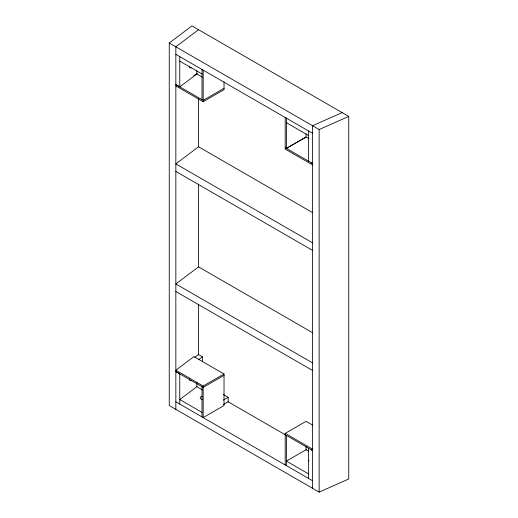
<?xml version="1.0" encoding="UTF-8"?>
<svg xmlns="http://www.w3.org/2000/svg" width="518" height="518" viewBox="0 0 518 518"><rect width="100%" height="100%" fill="white"/><g stroke="black" fill="none" stroke-linecap="round" stroke-linejoin="round"><path stroke-width="0.78" d="M203.173 386.02L203.185 417.592L224.029 405.562L224.029 373.99L193.952 356.611L175.855 370.234L203.173 386.02L224.029 373.99M285.204 117.502L285.211 149.074L312.561 164.847M169.244 42.994L191.964 25.9L348.756 116.427L348.756 478.982L319.146 492.1L169.244 405.555L169.244 42.994L319.146 129.539L348.756 116.427M198.562 29.707L175.842 46.801L175.842 409.362M201.994 99.67L175.855 84.563L179.765 86.836L196.808 74.016L196.853 70.772M198.562 98.465L198.562 146.788L175.842 163.882L312.548 242.806M198.562 184.084L198.562 266.88L175.842 283.981L312.548 362.904M194.774 357.349L198.562 354.5L202.486 356.766L202.486 361.538M198.698 359.615L202.486 356.766M196.853 382.672L196.853 386.687L179.765 399.546L202.007 412.386M193.7 75.622L197.17 73.614M224.029 88.319L203.185 100.356L203.173 101.709L224.029 89.679L224.029 81.961M285.217 147.714L286.383 148.394L306.054 137.037L308.812 138.63M311.389 162.814L312.561 163.487L286.396 148.394L306.054 137.037L306.054 133.825M224.029 375.349L203.185 387.38L175.855 371.594L179.765 373.86L179.765 404.072M223.349 400.058L228.173 397.28L228.173 401.806L223.349 404.59M285.204 464.95L285.211 433.385L306.054 421.341L312.354 424.98M306.352 449.572L286.383 461.098L308.624 473.938M342.158 112.613L312.548 125.732L312.548 488.293M285.217 434.744L312.548 450.524L311.389 449.844M175.842 54.358L312.548 133.288M179.765 61.156L202.007 73.996M286.383 122.714L308.624 135.554M198.562 146.788L312.743 212.704M175.842 171.432L312.548 250.362M198.562 266.88L312.743 332.802M175.842 291.53L312.548 370.461M223.31 394.47L228.173 397.28M285.211 433.385L312.561 449.158M227.978 401.703L285.418 434.861M308.812 451.333L306.054 449.741L306.054 446.535M175.842 401.806L312.548 480.736M196.853 73.977L202.37 77.169M175.855 85.923L203.173 101.709M196.853 386.687L202.37 389.873M319.146 129.539L319.146 492.1M308.624 131.022L308.624 161.234M308.624 448.258L308.624 478.47M286.383 118.182L286.383 148.394M286.383 435.418L286.383 465.63M203.185 70.144L203.185 100.356L202.007 99.676L202.007 69.464M202.007 386.7L202.007 416.919M198.562 304.221L198.562 354.934M179.765 56.624L179.765 86.836M191.22 67.644A2.778 1.379 -66.1 0 1 189.536 66.647M308.877 460.923A2.778 1.599 0 0 1 308.896 460.094M191.22 380.348A2.778 1.379 -66.1 0 1 189.588 378.723M202.311 399.397A2.778 1.599 0 0 1 200.213 397.869A2.778 1.599 0 0 1 202.227 396.302"/></g></svg>
